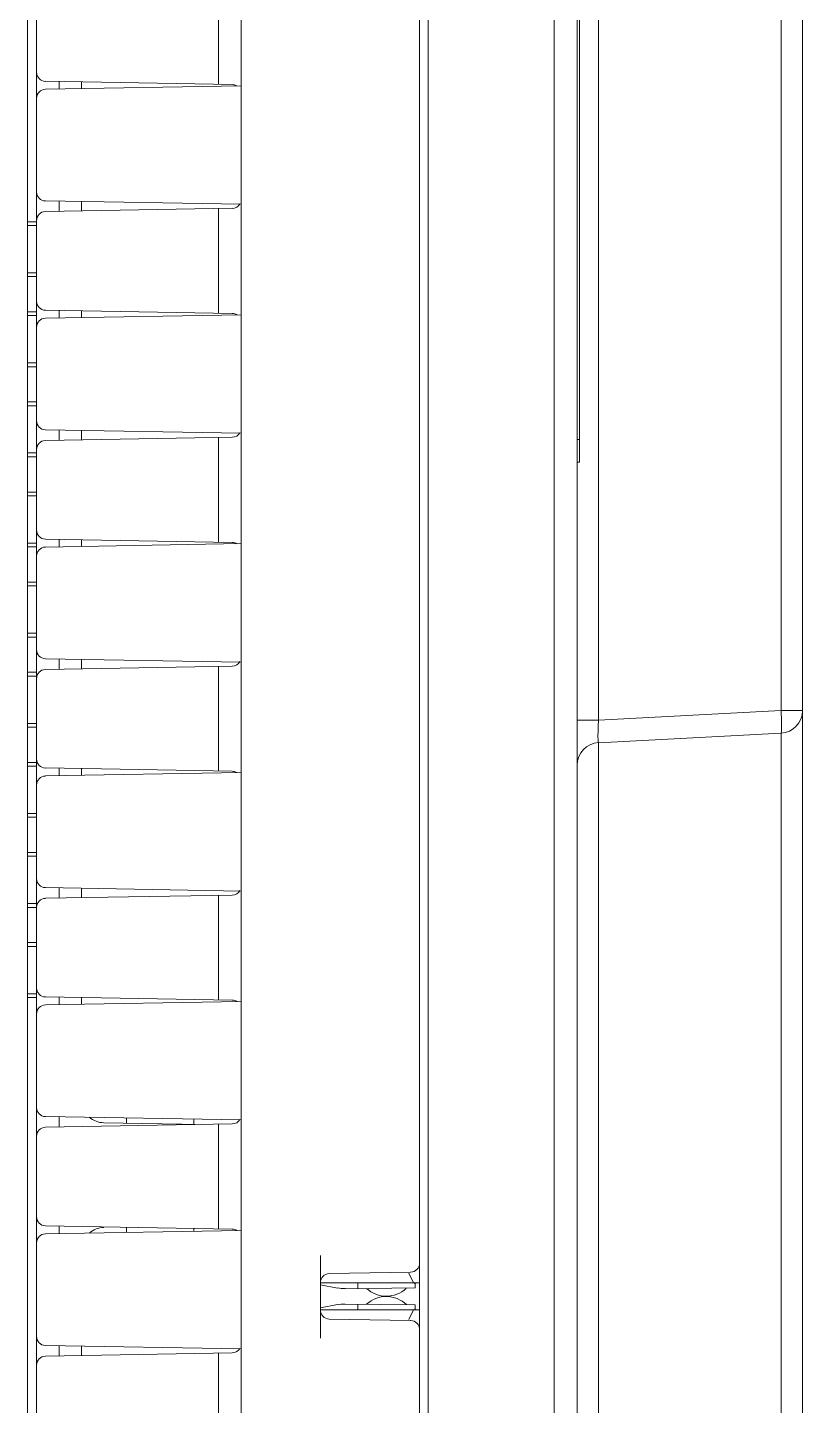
# Model space of a CAD drawing. Header units: inches. Extents: x 0 to 316, y -1 to 150.
# Drawn here: x 253.8863 to 254.0559, y 27.1354 to 27.4369 of the extents above; entities that cross this region are included whole.
import ezdxf
from ezdxf.enums import TextEntityAlignment as Align

# ---------------------------------------------------------------- set-up
doc = ezdxf.new("R2010")
doc.units = ezdxf.units.IN
doc.header["$MEASUREMENT"] = 0
doc.linetypes.add('DASHED', pattern=[0.75, 0.5, -0.25])
doc.styles.add('Calibri', font='calibri.ttf')

# ---------------------------------------------------------------- blocks, each defined once
blk = doc.blocks.new('AB 5069-ECR')
at = {"color": 7, "linetype": 'Continuous', "lineweight": 0}
for p, q in [((0, -2.5097), (0, 2.5097)), ((0.1378, -2.4494), (0.1378, 2.4494)), ((0.3346, 2.3198), (0.3346, -2.3198)), ((0.0077, -2.4126), (0.0077, 1.1905)), ((0.1177, 1.1903), (0.1177, -2.4145)), ((0.1565, 0.9636), (0.1565, -0.9636)), ((0.1398, 0.7382), (0.1398, -0.7382)), ((0.316, -0.1761), (0.316, -0.9553)), ((0.1398, -0.7185), (0.1378, -0.7185)), ((0.1398, -0.7382), (0.1378, -0.7382)), ((0.316, -0.9553), (0.1565, -0.9636)), ((0.3346, -0.9553), (0.316, -0.9553)), ((0.1378, -0.9636), (0.1565, -0.9636)), ((0.316, -0.9749), (0.1565, -0.9833)), ((0.316, -0.9749), (0.316, -2.3198)), ((0.1565, -0.9833), (0.1565, -2.4491))]:
    blk.add_line(p, q, dxfattribs=at)
for centre, start, end in [((0.315, -0.9553), 273, 0), ((0.1575, -1.0029), 93.0001, 180)]:
    blk.add_arc(centre, 0.0197, start, end, dxfattribs=at)
for points, knots in [([(0.316, -0.9553), (0.3161, -0.9578), (0.3163, -0.9614), (0.3164, -0.966), (0.3164, -0.969), (0.3164, -0.9713), (0.3164, -0.9732), (0.3162, -0.9742), (0.3161, -0.9749), (0.316, -0.9749)], [0, 0, 0, 0, 0.381273, 0.553555, 0.704474, 0.82842, 0.9209, 0.978308, 1, 1, 1, 1]), ([(0.1565, -0.9636), (0.1563, -0.9661), (0.1562, -0.9698), (0.156, -0.9744), (0.156, -0.9774), (0.156, -0.9797), (0.1561, -0.9817), (0.1562, -0.9825), (0.1563, -0.9833), (0.1565, -0.9833)], [0, 0, 0, 0, 0.3824, 0.555225, 0.706606, 0.83071, 0.922672, 0.979287, 1, 1, 1, 1])]:
    blk.add_open_spline(points, degree=3, knots=knots, dxfattribs=at)
blk = doc.blocks.new('AB 5069-Module Base')
at = {"color": 7, "linetype": 'Continuous', "lineweight": 0}
for p, q in [((0.5315, -2.7444), (0.5315, 1.261)), ((0.5236, 1.2413), (0.5236, -2.3752)), ((0.7102, -2.3206), (0.7102, 1.1867)), ((0.8661, -0.3006), (0.8661, -1.4427)), ((0.6906, -0.3212), (0.6906, -0.4127)), ((0.5392, -0.41), (0.7025, -0.4129)), ((0.7102, -0.414), (0.5392, -0.417)), ((0.5512, -0.4168), (0.5512, -0.4102)), ((0.5709, -0.4106), (0.5709, -0.4165)), ((0.7102, -0.5175), (0.5392, -0.5145)), ((0.5512, -0.5237), (0.5512, -0.5147)), ((0.5709, -0.5151), (0.5709, -0.5233)), ((0.7025, -0.521), (0.5392, -0.5239)), ((0.6906, -0.5212), (0.6906, -0.6127)), ((0.5315, -0.5327), (0.5236, -0.5327)), ((0.5236, -0.536), (0.5315, -0.536)), ((0.5315, -0.5774), (0.5236, -0.5774)), ((0.5236, -0.5807), (0.5315, -0.5807)), ((0.5236, -0.6114), (0.5315, -0.6114)), ((0.5392, -0.61), (0.7025, -0.6129)), ((0.5512, -0.6168), (0.5512, -0.6102)), ((0.5709, -0.6106), (0.5709, -0.6165)), ((0.5236, -0.6148), (0.5315, -0.6148)), ((0.7102, -0.614), (0.5392, -0.617)), ((0.5315, -0.6561), (0.5236, -0.6561)), ((0.5236, -0.6594), (0.5315, -0.6594)), ((0.5236, -0.6902), (0.5315, -0.6902)), ((0.5236, -0.6935), (0.5315, -0.6935)), ((0.7102, -0.7175), (0.5392, -0.7145)), ((0.7025, -0.721), (0.5392, -0.7239)), ((0.5512, -0.7237), (0.5512, -0.7147)), ((0.5709, -0.7151), (0.5709, -0.7233)), ((0.6906, -0.7212), (0.6906, -0.8127)), ((0.5315, -0.7348), (0.5236, -0.7348)), ((0.5236, -0.7382), (0.5315, -0.7382)), ((0.5236, -0.7689), (0.5315, -0.7689)), ((0.5236, -0.7722), (0.5315, -0.7722)), ((0.5315, -0.8136), (0.5236, -0.8136)), ((0.5236, -0.8169), (0.5315, -0.8169)), ((0.5392, -0.81), (0.7025, -0.8129)), ((0.7102, -0.814), (0.5392, -0.817)), ((0.5512, -0.8168), (0.5512, -0.8102)), ((0.5709, -0.8106), (0.5709, -0.8165)), ((0.5236, -0.8477), (0.5315, -0.8477)), ((0.5236, -0.851), (0.5315, -0.851)), ((0.5315, -0.8923), (0.5236, -0.8923)), ((0.5236, -0.8956), (0.5315, -0.8956)), ((0.7102, -0.9175), (0.5392, -0.9145)), ((0.5512, -0.9237), (0.5512, -0.9147)), ((0.5236, -0.9264), (0.5315, -0.9264)), ((0.7025, -0.921), (0.5392, -0.9239)), ((0.5709, -0.9151), (0.5709, -0.9233)), ((0.6906, -0.9212), (0.6906, -1.0127)), ((0.5236, -0.9297), (0.5315, -0.9297)), ((0.5315, -0.9711), (0.5236, -0.9711)), ((0.5236, -0.9744), (0.5315, -0.9744)), ((0.5236, -1.0051), (0.5315, -1.0051)), ((0.5236, -1.0085), (0.5315, -1.0085)), ((0.5392, -1.01), (0.7025, -1.0129)), ((0.5512, -1.0168), (0.5512, -1.0102)), ((0.5709, -1.0106), (0.5709, -1.0165)), ((0.7102, -1.014), (0.5392, -1.017)), ((0.5315, -1.0498), (0.5236, -1.0498)), ((0.5236, -1.0531), (0.5315, -1.0531)), ((0.5236, -1.0839), (0.5315, -1.0839)), ((0.5236, -1.0872), (0.5315, -1.0872)), ((0.7102, -1.1175), (0.5392, -1.1145)), ((0.5512, -1.1237), (0.5512, -1.1147)), ((0.5709, -1.1151), (0.5709, -1.1233)), ((0.5315, -1.1285), (0.5236, -1.1285)), ((0.7025, -1.121), (0.5392, -1.1239)), ((0.6906, -1.1212), (0.6906, -1.2127)), ((0.5236, -1.1319), (0.5315, -1.1319)), ((0.5236, -1.1626), (0.5315, -1.1626)), ((0.5236, -1.1659), (0.5315, -1.1659)), ((0.5315, -1.2073), (0.5236, -1.2073)), ((0.5315, -1.2106), (0.5236, -1.2106)), ((0.5392, -1.21), (0.7025, -1.2129)), ((0.7102, -1.214), (0.5392, -1.217)), ((0.5512, -1.2168), (0.5512, -1.2102)), ((0.5709, -1.2106), (0.5709, -1.2165)), ((0.7102, -1.3175), (0.5392, -1.3145)), ((0.5392, -1.3239), (0.7025, -1.321)), ((0.5512, -1.3237), (0.5512, -1.3148)), ((0.5902, -1.32), (0.6754, -1.3215)), ((0.6102, -1.3158), (0.6102, -1.3204)), ((0.6689, -1.3216), (0.6689, -1.3168)), ((0.6906, -1.3212), (0.6906, -1.4127)), ((0.7025, -1.4129), (0.5392, -1.41)), ((0.7102, -1.414), (0.5392, -1.417)), ((0.5512, -1.4168), (0.5512, -1.4102)), ((0.6102, -1.4113), (0.6102, -1.4158)), ((0.6689, -1.4148), (0.6689, -1.4123)), ((0.7795, -1.5082), (0.7795, -1.4361)), ((0.8661, -1.4427), (0.8661, -1.4598)), ((0.7873, -1.4518), (0.8584, -1.4506)), ((0.8608, -1.4598), (0.8568, -1.4513)), ((0.8661, -1.4598), (0.7795, -1.4598)), ((0.7795, -1.4616), (0.7944, -1.4644)), ((0.8012, -1.465), (0.8623, -1.4643)), ((0.8123, -1.4648), (0.8122, -1.4598)), ((0.8622, -1.4598), (0.8623, -1.4643)), ((0.7944, -1.4789), (0.7795, -1.4817)), ((0.8012, -1.4784), (0.8623, -1.479)), ((0.8122, -1.4835), (0.8123, -1.4785)), ((0.8371, -1.4715), (0.8374, -1.4715)), ((0.8622, -1.4835), (0.8623, -1.479)), ((0.7795, -1.4835), (0.8661, -1.4835)), ((0.7873, -1.4915), (0.8584, -1.4927)), ((0.8608, -1.4835), (0.8568, -1.492)), ((0.8661, -1.5006), (0.8661, -1.4835)), ((0.8661, -1.5006), (0.8661, -1.6427)), ((0.7102, -1.5175), (0.5392, -1.5145)), ((0.5512, -1.5237), (0.5512, -1.5148)), ((0.5709, -1.5151), (0.5709, -1.5233)), ((0.7025, -1.521), (0.5392, -1.5239)), ((0.6906, -1.5212), (0.6906, -1.6127))]:
    blk.add_line(p, q, dxfattribs=at)
for centre, radius, start, end in [((0.5394, -0.4022), 0.00787, 180, 269), ((0.5394, -0.4249), 0.00787, 91, 180), ((0.7024, -0.4208), 0.00787, 59.3942, 89), ((0.5394, -0.5067), 0.00787, 180, 269), ((0.7024, -0.5132), 0.00787, 271, 330.2715), ((0.5394, -0.5317), 0.00787, 91, 180), ((0.5394, -0.6022), 0.00787, 180, 269), ((0.7024, -0.6208), 0.00787, 59.3942, 89), ((0.5394, -0.6249), 0.00787, 91, 180), ((0.5394, -0.7067), 0.00787, 180, 269), ((0.7024, -0.7132), 0.00787, 271, 330.2715), ((0.5394, -0.7318), 0.00787, 91, 180), ((0.5394, -0.8022), 0.00787, 180, 269), ((0.5394, -0.8249), 0.00787, 91, 180), ((0.7024, -0.8208), 0.00787, 59.3942, 89), ((0.5394, -0.9067), 0.00787, 180, 269), ((0.5394, -0.9318), 0.00787, 91, 180), ((0.7024, -0.9132), 0.00787, 271, 330.2715), ((0.5394, -1.0022), 0.00787, 180, 269), ((0.5394, -1.0249), 0.00787, 91, 180), ((0.7024, -1.0208), 0.00787, 59.3942, 89), ((0.5394, -1.1067), 0.00787, 180, 269), ((0.7024, -1.1132), 0.00787, 271, 330.2715), ((0.5394, -1.1318), 0.00787, 91, 180), ((0.5394, -1.2022), 0.00787, 180, 269), ((0.7024, -1.2208), 0.00787, 59.3942, 89), ((0.5394, -1.2249), 0.00787, 91, 180), ((0.5394, -1.3067), 0.00787, 180, 269), ((0.5394, -1.3318), 0.00787, 91, 180), ((0.5906, -1.3003), 0.0197, 229.1576, 269), ((0.7024, -1.3132), 0.00787, 271, 330.2715), ((0.5394, -1.4022), 0.00787, 180, 269), ((0.5394, -1.4249), 0.00787, 91, 180), ((0.5906, -1.4312), 0.0197, 91, 131.0082), ((0.7024, -1.4208), 0.00787, 59.3942, 89), ((0.8583, -1.4427), 0.00787, 271, 0), ((0.7874, -1.4597), 0.00787, 91, 180), ((0.8008, -1.4295), 0.0354, 259.6, 270.6), ((0.8371, -1.4459), 0.0256, 227.5509, 312.8642), ((0.8008, -1.5138), 0.0354, 89.4, 100.4), ((0.8371, -1.4974), 0.0256, 46.3509, 132.4491), ((0.7874, -1.4836), 0.00787, 180, 269), ((0.8583, -1.5006), 0.00787, 0, 89), ((0.5394, -1.5067), 0.00787, 180, 269), ((0.5394, -1.5318), 0.00787, 91, 180), ((0.7024, -1.5132), 0.00787, 271, 330.2712)]:
    blk.add_arc(centre, radius, start, end, dxfattribs=at)
for points, knots in [([(0.8617, -1.4598), (0.8618, -1.46), (0.8621, -1.4607), (0.8623, -1.4614), (0.8623, -1.4619)], [0, 0, 0, 0, 0.287236, 1, 1, 1, 1]), ([(0.8623, -1.4814), (0.8623, -1.4816), (0.8622, -1.4823), (0.8619, -1.483), (0.8617, -1.4835)], [0, 0, 0, 0, 0.216321, 1, 1, 1, 1])]:
    blk.add_open_spline(points, degree=3, knots=knots, dxfattribs=at)
at = {"color": 3, "linetype": 'DASHED', "style": 'Calibri'}
blk.add_attdef('PARTNUMBER', text='', height=0.0625, dxfattribs=at).set_placement((0.4338, 1.9561), align=Align.MIDDLE_CENTER)

msp = doc.modelspace()

# ---------------------------------------------------------------- block references
at = {"color": 2, "linetype": 'DASHED', "xscale": 0.2504457935124523, "yscale": 0.2504457935124523, "zscale": 0.2504457935124523}
msp.add_blockref('AB 5069-Module Base', (253.75513, 27.5278), dxfattribs=at)
at = {"color": 7, "linetype": 'Continuous', "xscale": 0.2504457935124523, "yscale": 0.2504457935124523, "zscale": 0.2504457935124523}
msp.add_blockref('AB 5069-ECR', (253.97204, 27.52664), dxfattribs=at)

doc.saveas('drawing.dxf')
